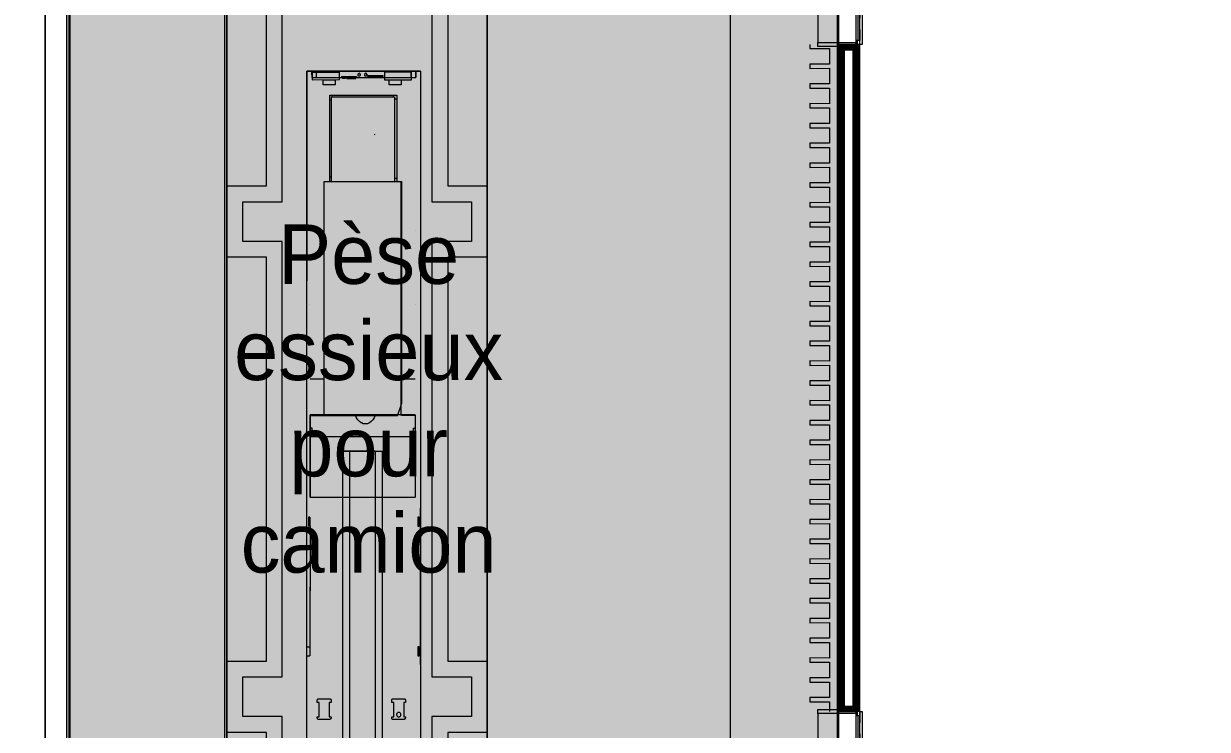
# Model space of a CAD drawing. Header units: millimetres. Extents: x -284281 to 1648660, y -821378 to -151356.
# Drawn here: x 152579 to 167533, y -254826 to -245916 of the extents above; entities that cross this region are included whole.
import ezdxf

# ---------------------------------------------------------------- set-up
doc = ezdxf.new("R2010")
doc.units = ezdxf.units.MM
doc.header["$MEASUREMENT"] = 0
doc.set_wipeout_variables(frame=1)
doc.linetypes.add('Traits', pattern=[282.222223, 141.111112, -141.111112])
doc.linetypes.add('Wipeout_Contour', pattern=[1000, 0, -1000])
for name, color, linetype in [('Cars', 7, 'Continuous'), ('Divers - Dessin général', 7, 'Continuous'), ('Fenêtres ARCHICAD', 7, 'Continuous'), ('Hachure', 7, 'Continuous'), ('Nouveau_0', 7, 'Continuous'), ('Nouveau_buyer', 7, 'Continuous'), ('Sols_ Dalles', 7, 'Continuous'), ('TopoAlt', 7, 'Continuous')]:
    doc.layers.add(name, color=color, linetype=linetype)
doc.styles.add('STYLE_GENERE_1', font='AGENCYR.TTF')
pattern_1 = [(45, (0, 175), (-55.68466, 55.68466), [0, -52.5, 0, -78.75]), (110, (175, 175), (74.000794, 26.934086), [0, -38.5, 0, -66.5])]
pattern_2 = [(45, (0, 0), (-7.0710678, 7.0710678), [])]

# ---------------------------------------------------------------- blocks, each defined once
blk = doc.blocks.new('Dalle_11_1', base_point=(155146, -242190))
at = {"layer": 'Sols_ Dalles', "linetype": 'Continuous', "lineweight": 0, "true_color": 0x3b3937}
blk.add_hatch(color=250, dxfattribs=at).paths.add_polyline_path([(155146, -242190), (155146, -243090), (155146, -247965), (155146, -248865), (155146, -253965), (155146, -254865), (155146, -259740), (155146, -260640), (158436, -260640), (158436, -259740), (158436, -254865), (158436, -253965), (158436, -248865), (158436, -247965), (158436, -243090), (158436, -242190)])
at = {"layer": 'Sols_ Dalles', "color": 250, "linetype": 'Continuous', "lineweight": 5, "true_color": 0x1f1f1f, "flags": 128}
blk.add_lwpolyline([(155146, -242190), (158436, -242190), (158436, -243090), (158436, -247965), (158436, -248865), (158436, -253965), (158436, -254865), (158436, -259740), (158436, -260640), (155146, -260640), (155146, -259740), (155146, -254865), (155146, -253965), (155146, -248865), (155146, -247965), (155146, -243090)], close=True, dxfattribs=at)
blk = doc.blocks.new('Dalle_15_1', base_point=(153176, -163719))
at = {"linetype": 'Continuous', "lineweight": 0, "true_color": 0x90b349}
blk.add_hatch(color=55, dxfattribs=at).paths.add_polyline_path([(153176, -163719), (153156, -271725), (155117, -271706), (155135, -165720), (251905, -165737), (251887, -265587), (253887, -265588), (253906, -163738)])
at = {"color": 7, "linetype": 'Continuous', "lineweight": 5, "flags": 128}
blk.add_lwpolyline([(153176, -163719), (153156, -271725), (155117, -271706), (155135, -165720), (251905, -165737), (251887, -265587), (253887, -265588), (253906, -163738)], close=True, dxfattribs=at)
blk = doc.blocks.new('Mur_52_1', base_point=(152856, -272028))
at = {"layer": 'TopoAlt', "color": 211, "linetype": 'Continuous', "lineweight": 5, "true_color": 0xfe55ff, "flags": 128}
for points in [[(152836, -163438), (152856, -272028)], [(153156, -271725), (153136, -163738)]]:
    blk.add_lwpolyline(points, dxfattribs=at)
blk = doc.blocks.new('Fenêtre 25_2')
at = {"layer": 'Fenêtres ARCHICAD', "color": 7, "linetype": 'Continuous', "lineweight": 5}
for p, q in [((-775, 480), (-825, 480)), ((-825, 480), (-825, 230)), ((-775, 480), (775, 480)), ((-775, 230), (-775, 480)), ((825, 480), (775, 480)), ((775, 480), (775, 230)), ((825, 230), (825, 480)), ((-825, 230), (-775, 230)), ((-825, 230), (-800, 230)), ((-825, 230), (-800, 230)), ((-775, 230), (-800, 230)), ((-800, 230), (-800, 0)), ((-800, 215), (-800, 230)), ((-800, 215), (-800, 230)), ((-800, 145), (-800, 215)), ((-800, 145), (-800, 215)), ((-800, 145), (-800, 215)), ((-800, 145), (-800, 215)), ((-775, 0), (-775, 230)), ((800, 230), (775, 230)), ((775, 230), (775, 0)), ((775, 230), (825, 230)), ((800, 0), (800, 230)), ((800, 215), (800, 230)), ((800, 215), (800, 230)), ((800, 230), (825, 230)), ((800, 230), (825, 230)), ((800, 145), (800, 215)), ((800, 145), (800, 215)), ((800, 145), (800, 215)), ((800, 145), (800, 215)), ((-800, 0), (-775, 0)), ((775, 0), (800, 0)), ((-800, -20), (800, -20)), ((-800, -50), (-800, -83)), ((-800, -83), (800, -83)), ((800, -83), (800, -50))]:
    blk.add_line(p, q, dxfattribs=at)
at = {"layer": 'Fenêtres ARCHICAD', "color": 7, "linetype": 'Traits', "lineweight": 5}
blk.add_line((-800, -50), (800, -50), dxfattribs=at)
at = {"color": 254, "linetype": 'Wipeout_Contour', "lineweight": 0, "ltscale": 3003.33026}
blk.add_wipeout([(-750, 0), (-750, -50), (750, -50), (750, 0)], dxfattribs=at).dxf.layer = 'Fenêtres ARCHICAD'
at = {"layer": 'Fenêtres ARCHICAD', "color": 7, "linetype": 'Continuous', "lineweight": 5}
for p, q in [((-800, 35), (-800, 145)), ((-800, 35), (-800, 145)), ((-800, 35), (-800, 145)), ((-800, 35), (-800, 145)), ((-800, 0), (-800, 35)), ((-800, 0), (-800, 35)), ((-800, 0), (-750, 0)), ((-800, -35), (-800, 0)), ((-800, -35), (-800, 0)), ((-750, 0), (-750, -50)), ((-750, 0), (750, 0)), ((750, -50), (750, 0)), ((750, 0), (800, 0)), ((800, 35), (800, 145)), ((800, 35), (800, 145)), ((800, 35), (800, 145)), ((800, 35), (800, 145)), ((800, 0), (800, 35)), ((800, 0), (800, 35)), ((800, -35), (800, 0)), ((800, -35), (800, 0)), ((-800, -50), (-800, -35)), ((-800, -50), (-800, -35)), ((-750, -50), (-800, -50)), ((-750, -25), (750, -25)), ((750, -50), (-750, -50)), ((800, -50), (750, -50)), ((800, -50), (800, -35)), ((800, -50), (800, -35))]:
    blk.add_line(p, q, dxfattribs=at)
blk = doc.blocks.new('Mur_85_1', base_point=(162861, -259411))
at = {"color": 254, "linetype": 'Wipeout_Contour', "lineweight": 0, "ltscale": 1194832.227549565}
blk.add_wipeout([(162861, -254603), (162876, -254603), (162876, -246178), (162861, -246178)], dxfattribs=at)
at = {"linetype": 'Continuous', "lineweight": 5, "true_color": 0x5f5f5f}
h = blk.add_hatch(dxfattribs=at)
h.set_pattern_fill('ENDUIT_0001', color=251, style=0, pattern_type=2)
h.set_pattern_definition(pattern_1)
h.paths.add_polyline_path([(162861, -254603), (162876, -254603), (162876, -246178), (162861, -246178)])
at = {"color": 254, "linetype": 'Wipeout_Contour', "lineweight": 0, "ltscale": 1194924.362952535}
blk.add_wipeout([(162876, -246178), (162876, -254603), (162946, -254533), (162946, -246248)], dxfattribs=at)
at = {"linetype": 'Continuous', "lineweight": 5, "true_color": 0x5f5f5f}
h = blk.add_hatch(dxfattribs=at)
h.set_pattern_fill('BRIQUES_TERRE_CUITE__INT_97', color=251, style=0, pattern_type=2)
h.set_pattern_definition(pattern_2)
h.paths.add_polyline_path([(162876, -246178), (162876, -254603), (162946, -254533), (162946, -246248)])
at = {"color": 254, "linetype": 'Wipeout_Contour', "lineweight": 0, "ltscale": 1195120.176657741}
blk.add_wipeout([(162946, -246248), (162946, -254533), (163056, -254533), (163056, -246248)], dxfattribs=at)
at = {"color": 254, "linetype": 'Wipeout_Contour', "lineweight": 0, "ltscale": 1195410.594654702}
blk.add_wipeout([(163126, -254603), (163141, -254603), (163141, -246178), (163126, -246178)], dxfattribs=at)
at = {"linetype": 'Continuous', "lineweight": 5, "true_color": 0x5f5f5f}
h = blk.add_hatch(dxfattribs=at)
h.set_pattern_fill('ENDUIT_0001', color=251, style=0, pattern_type=2)
h.set_pattern_definition(pattern_1)
h.paths.add_polyline_path([(163126, -254603), (163141, -254603), (163141, -246178), (163126, -246178)])
at = {"color": 254, "linetype": 'Wipeout_Contour', "lineweight": 0, "ltscale": 1195317.799165167}
blk.add_wipeout([(163126, -246178), (163056, -246178), (163056, -254603), (163126, -254603)], dxfattribs=at)
at = {"linetype": 'Continuous', "lineweight": 5, "true_color": 0x5f5f5f}
h = blk.add_hatch(dxfattribs=at)
h.set_pattern_fill('BRIQUES_TERRE_CUITE__INT_97', color=251, style=0, pattern_type=2)
h.set_pattern_definition(pattern_2)
h.paths.add_polyline_path([(163126, -246178), (163056, -246178), (163056, -254603), (163126, -254603)])
at = {"color": 7, "linetype": 'Continuous', "lineweight": 5, "flags": 128}
blk.add_lwpolyline([(163141, -254603), (163141, -246178)], dxfattribs=at)
at = {"color": 254, "linetype": 'Wipeout_Contour', "lineweight": 0, "ltscale": 1181078.236289363}
blk.add_wipeout([(162946, -246248), (163056, -246248), (163056, -246178), (162876, -246178)], dxfattribs=at)
at = {"color": 254, "linetype": 'Wipeout_Contour', "lineweight": 0, "ltscale": 1209086.475242516}
blk.add_wipeout([(162946, -254533), (162876, -254603), (163056, -254603), (163056, -254533)], dxfattribs=at)
at = {"linetype": 'Continuous', "lineweight": 5, "true_color": 0x5f5f5f}
h = blk.add_hatch(dxfattribs=at)
h.set_pattern_fill('BRIQUES_TERRE_CUITE__INT_97', color=251, style=0, pattern_type=2)
h.set_pattern_definition(pattern_2)
h.paths.add_polyline_path([(162946, -246248), (163056, -246248), (163056, -246178), (162876, -246178)])
h = blk.add_hatch(dxfattribs=at)
h.set_pattern_fill('BRIQUES_TERRE_CUITE__INT_97', color=251, style=0, pattern_type=2)
h.set_pattern_definition(pattern_2)
h.paths.add_polyline_path([(162946, -254533), (162876, -254603), (163056, -254603), (163056, -254533)])
at = {"color": 7, "linetype": 'Continuous', "lineweight": 5}
for p, q in [((162861, -246178), (162861, -246203)), ((162876, -246178), (162861, -246178)), ((162876, -246178), (162876, -254603)), ((162946, -246178), (162876, -246178)), ((162946, -246178), (162876, -246178)), ((163056, -246178), (162946, -246178)), ((163056, -246178), (162946, -246178)), ((162946, -246248), (162946, -254533)), ((162946, -246248), (163056, -246248)), ((163091, -246178), (163056, -246178)), ((163056, -246248), (163056, -254533)), ((163126, -246178), (163091, -246178)), ((163126, -254603), (163126, -246178)), ((163141, -246178), (163126, -246178)), ((162861, -254578), (162861, -254603)), ((162876, -254603), (162861, -254603)), ((162946, -254603), (162876, -254603)), ((162946, -254603), (162876, -254603)), ((162946, -254533), (163056, -254533)), ((163056, -254603), (162946, -254603)), ((163056, -254603), (162946, -254603)), ((163091, -254603), (163056, -254603)), ((163126, -254603), (163091, -254603)), ((163141, -254603), (163126, -254603))]:
    blk.add_line(p, q, dxfattribs=at)
at = {"color": 7, "linetype": 'Continuous', "lineweight": 5, "flags": 128}
blk.add_lwpolyline([(162861, -246178), (162861, -254603)], dxfattribs=at)
at = {"layer": 'Fenêtres ARCHICAD', "color": 7, "linetype": 'Continuous', "lineweight": 5, "xscale": -1, "zscale": 1000, "rotation": 90}
for p in [(163091, -245378), (163091, -255403)]:
    blk.add_blockref('Fenêtre 25_2', p, dxfattribs=at)
blk = doc.blocks.new('tir daf01_2')
at = {"layer": 'Cars', "color": 7, "linetype": 'Continuous', "lineweight": 13}
for p, q in [((4786, 1487), (2138, 1487)), ((12591, 1487), (2138, 1487)), ((5097, 1487), (5097, 1488)), ((5097, 1488), (7072, 1488)), ((5210, 1471), (5324, 1471)), ((5210, 1453), (5210, 1471)), ((5324, 1453), (5210, 1453)), ((5324, 1471), (5324, 1453)), ((6845, 1453), (6845, 1471)), ((6845, 1471), (6959, 1471)), ((6959, 1453), (6845, 1453)), ((6959, 1471), (6959, 1453)), ((7072, 1488), (7072, 1487)), ((7214, 1008), (7214, 1420)), ((7980, 1420), (7214, 1420)), ((7214, 1420), (7214, 1420)), ((7980, 93), (7980, 1420)), ((8029, 1420), (7980, 1420)), ((8253, 1420), (8029, 1420)), ((8083, 1395), (8029, 1395)), ((8083, 1395), (8083, 1420)), ((8245, 1420), (8245, 1252)), ((8253, 1420), (8253, 1252)), ((8705, 1276), (8705, 1420)), ((8705, 1420), (8705, 1420)), ((8705, 1420), (8705, 1420)), ((9644, 1425), (9644, 1425)), ((9644, 1425), (9644, 1425)), ((10576, 1420), (10576, 1420)), ((10576, 1420), (10576, 1420)), ((12483, 1031), (12481, 1375)), ((12481, 1375), (12577, 1375)), ((12513, 1427), (12591, 1427)), ((12577, 1427), (12513, 1427)), ((12513, 1379), (12513, 1368)), ((12513, 1368), (12591, 1368)), ((12577, 1375), (12578, 1041)), ((12577, 1367), (12577, 1375)), ((12577, 1367), (12581, 1367)), ((12581, 1352), (12577, 1352)), ((12581, 1352), (12581, 1367)), ((12591, 1481), (12591, 1487)), ((12591, 1487), (12591, 53)), ((12591, 1456), (12591, 1466)), ((12591, 1368), (12591, 1427)), ((12591, 1427), (12591, 1427)), ((12591, 171), (12591, 1368)), ((4405, 1280), (4404, 1277)), ((4404, 1277), (4404, 1182)), ((4407, 1285), (4405, 1282)), ((4405, 1282), (4405, 1280)), ((4408, 1287), (4407, 1285)), ((4410, 1290), (4408, 1287)), ((4412, 1292), (4410, 1290)), ((4415, 1293), (4412, 1292)), ((4418, 1295), (4415, 1293)), ((4421, 1296), (4418, 1295)), ((4425, 1297), (4421, 1296)), ((4428, 1298), (4425, 1297)), ((4432, 1298), (4428, 1298)), ((4439, 1298), (4432, 1298)), ((4435, 1219), (4434, 1213)), ((4434, 1213), (4435, 1206)), ((4439, 1225), (4435, 1219)), ((4435, 1219), (4435, 1217)), ((4435, 1206), (4439, 1201)), ((4439, 1225), (4438, 1223)), ((4439, 1275), (4439, 1298)), ((4621, 1275), (4439, 1275)), ((4444, 1229), (4439, 1225)), ((4439, 1201), (4444, 1196)), ((4439, 1201), (4440, 1200)), ((4444, 1229), (4443, 1228)), ((4450, 1233), (4444, 1229)), ((4450, 1233), (4449, 1232)), ((4458, 1236), (4450, 1233)), ((4458, 1236), (4456, 1235)), ((4466, 1236), (4458, 1236)), ((4474, 1236), (4466, 1236)), ((4474, 1236), (4473, 1236)), ((4482, 1233), (4474, 1236)), ((4482, 1233), (4480, 1234)), ((4489, 1229), (4482, 1233)), ((4489, 1229), (4487, 1230)), ((4494, 1225), (4489, 1229)), ((4489, 1196), (4494, 1201)), ((4489, 1196), (4490, 1197)), ((4494, 1225), (4493, 1226)), ((4497, 1219), (4494, 1225)), ((4494, 1201), (4497, 1206)), ((4494, 1201), (4494, 1202)), ((4497, 1219), (4496, 1220)), ((4498, 1213), (4497, 1219)), ((4497, 1206), (4498, 1213)), ((4644, 1298), (4621, 1298)), ((4621, 1298), (4621, 1275)), ((4647, 1298), (4644, 1298)), ((4650, 1297), (4647, 1298)), ((4653, 1296), (4650, 1297)), ((4655, 1295), (4653, 1296)), ((4658, 1294), (4655, 1295)), ((4660, 1293), (4658, 1294)), ((4662, 1291), (4660, 1293)), ((4664, 1289), (4662, 1291)), ((4665, 1287), (4664, 1289)), ((4666, 1285), (4665, 1287)), ((4667, 1283), (4666, 1285)), ((4667, 1280), (4667, 1283)), ((4667, 1205), (4667, 1280)), ((4667, 1140), (4667, 1205)), ((8245, 1243), (8253, 1243)), ((8245, 1197), (8253, 1200)), ((8245, 916), (8245, 1197)), ((8253, 1252), (8253, 1252)), ((8253, 1252), (8253, 1243)), ((8253, 1243), (8253, 1200)), ((8253, 1200), (8375, 1243)), ((8253, 1243), (8375, 1243)), ((8253, 1200), (8253, 270)), ((8375, 1243), (8400, 1252)), ((8375, 1243), (8705, 1243)), ((8400, 1252), (8705, 1252)), ((8705, 1252), (11197, 1252)), ((8705, 1243), (11197, 1243)), ((9165, 1243), (9165, 1252)), ((9179, 1243), (9179, 1252)), ((9184, 1252), (9184, 1243)), ((10090, 1243), (10090, 1252)), ((10104, 1243), (10104, 1252)), ((10116, 1252), (10116, 1243)), ((11023, 1243), (11023, 1252)), ((11036, 1243), (11036, 1252)), ((11036, 1243), (11036, 1252)), ((11197, 1243), (11197, 1252)), ((11197, 1187), (11197, 1243)), ((12417, 1242), (12417, 1091)), ((12483, 1242), (12417, 1242)), ((12483, 1091), (12483, 1242)), ((12582, 1343), (12577, 1343)), ((12577, 1343), (12577, 1343)), ((12577, 1265), (12583, 1265)), ((12583, 1245), (12577, 1245)), ((12583, 1265), (12582, 1343)), ((12584, 1167), (12583, 1245)), ((4404, 1182), (4404, 1139)), ((4404, 1139), (4405, 1137)), ((4405, 1137), (4405, 1135)), ((4405, 1135), (4406, 1133)), ((4406, 1133), (4407, 1131)), ((4407, 1131), (4409, 1129)), ((4409, 1129), (4411, 1128)), ((4411, 1128), (4413, 1126)), ((4413, 1126), (4415, 1125)), ((4415, 1125), (4418, 1124)), ((4418, 1124), (4420, 1123)), ((4420, 1123), (4423, 1123)), ((4423, 1123), (4426, 1123)), ((4426, 1123), (4439, 1123)), ((4439, 1123), (4439, 1148)), ((4439, 1148), (4621, 1148)), ((4444, 1196), (4450, 1192)), ((4444, 1196), (4445, 1195)), ((4450, 1192), (4458, 1190)), ((4450, 1192), (4452, 1191)), ((4458, 1190), (4466, 1189)), ((4466, 1189), (4474, 1190)), ((4474, 1190), (4482, 1192)), ((4482, 1192), (4489, 1196)), ((4482, 1192), (4483, 1193)), ((4621, 1148), (4621, 1148)), ((4621, 1148), (4621, 1123)), ((4621, 1123), (4644, 1123)), ((4644, 1123), (4647, 1123)), ((4647, 1123), (4650, 1123)), ((4650, 1123), (4653, 1124)), ((4653, 1124), (4655, 1125)), ((4655, 1125), (4658, 1126)), ((4658, 1126), (4660, 1128)), ((4660, 1128), (4662, 1130)), ((4662, 1130), (4664, 1131)), ((4664, 1131), (4665, 1134)), ((4665, 1134), (4666, 1136)), ((4666, 1136), (4667, 1138)), ((4667, 1138), (4667, 1140)), ((11197, 1174), (11197, 1187)), ((12288, 1187), (11197, 1187)), ((11197, 1160), (11197, 1174)), ((11197, 363), (11197, 1160)), ((12268, 1160), (11197, 1160)), ((11242, 1160), (11242, 1187)), ((12243, 1160), (12243, 1187)), ((12268, 363), (12268, 1160)), ((12288, 1141), (12268, 1141)), ((12288, 340), (12288, 1187)), ((12417, 1091), (12483, 1091)), ((12578, 1167), (12584, 1167)), ((12583, 1144), (12578, 1144)), ((12578, 1066), (12584, 1066)), ((12583, 1056), (12578, 1056)), ((12584, 1066), (12583, 1144)), ((12583, 1041), (12583, 1056)), ((2342, 1008), (6314, 1008)), ((6314, 915), (2342, 915)), ((6314, 1008), (6845, 1008)), ((6845, 915), (6314, 915)), ((6845, 1008), (7214, 1008)), ((7214, 915), (6845, 915)), ((7214, 915), (7214, 1008)), ((7214, 1008), (7794, 1008)), ((7214, 595), (7214, 915)), ((7794, 915), (7214, 915)), ((7791, 595), (7794, 915)), ((7794, 915), (7791, 500)), ((7794, 915), (7794, 1008)), ((8215, 903), (8188, 886)), ((8245, 916), (8215, 903)), ((8245, 664), (8245, 916)), ((11793, 909), (11787, 901)), ((12578, 1031), (12483, 1031)), ((12513, 1034), (12513, 939)), ((12513, 944), (12513, 827)), ((12527, 939), (12513, 939)), ((12514, 999), (12514, 957)), ((12514, 999), (12527, 999)), ((12514, 957), (12527, 957)), ((12527, 818), (12527, 1010)), ((12536, 1010), (12527, 1010)), ((12536, 818), (12536, 1010)), ((12583, 1041), (12578, 1041)), ((12578, 1041), (12578, 1031)), ((8140, 816), (8137, 790)), ((8137, 790), (8140, 764)), ((8150, 842), (8140, 816)), ((8140, 764), (8150, 740)), ((8166, 865), (8150, 842)), ((8174, 873), (8166, 865)), ((8188, 886), (8174, 873)), ((12513, 827), (12527, 827)), ((12527, 818), (12536, 818)), ((12528, 799), (12529, 799)), ((12528, 795), (12528, 796)), ((12528, 792), (12528, 792)), ((12530, 802), (12531, 803)), ((12530, 788), (12530, 789)), ((12533, 785), (12532, 786)), ((12533, 805), (12534, 805)), ((12537, 783), (12536, 784)), ((12537, 807), (12538, 807)), ((12541, 782), (12540, 782)), ((12541, 808), (12542, 808)), ((12546, 781), (12545, 781)), ((12546, 809), (12547, 809)), ((12551, 782), (12550, 782)), ((12551, 808), (12552, 808)), ((12555, 783), (12554, 783)), ((12555, 807), (12556, 806)), ((12559, 785), (12558, 785)), ((12559, 805), (12559, 804)), ((12562, 788), (12561, 788)), ((12562, 802), (12562, 801)), ((12564, 792), (12563, 791)), ((12564, 799), (12564, 798)), ((12564, 795), (12564, 794)), ((8150, 740), (8150, 739)), ((8150, 739), (8166, 715)), ((8166, 715), (8188, 695)), ((8188, 695), (8215, 677)), ((8215, 677), (8245, 664)), ((8245, 270), (8245, 664)), ((12500, 557), (12500, 669)), ((12500, 669), (12513, 669)), ((12522, 679), (12513, 679)), ((12513, 666), (12513, 487)), ((12522, 487), (12522, 679)), ((12528, 715), (12529, 716)), ((12528, 711), (12528, 712)), ((12528, 708), (12528, 709)), ((12530, 718), (12531, 719)), ((12530, 705), (12530, 705)), ((12533, 702), (12532, 702)), ((12533, 721), (12534, 722)), ((12537, 700), (12536, 700)), ((12537, 723), (12538, 724)), ((12541, 698), (12540, 699)), ((12541, 725), (12542, 725)), ((12546, 698), (12545, 698)), ((12546, 725), (12547, 725)), ((12551, 698), (12550, 698)), ((12551, 725), (12552, 724)), ((12555, 700), (12554, 699)), ((12555, 723), (12556, 723)), ((12559, 702), (12558, 701)), ((12559, 721), (12559, 720)), ((12562, 705), (12561, 704)), ((12562, 718), (12562, 717)), ((12564, 708), (12563, 707)), ((12564, 715), (12564, 714)), ((12564, 711), (12564, 711)), ((2342, 595), (6314, 595)), ((6314, 500), (2342, 500)), ((6314, 595), (6845, 595)), ((6845, 500), (6314, 500)), ((6845, 595), (7214, 595)), ((7214, 500), (6845, 500)), ((7214, 500), (7214, 595)), ((7214, 595), (7791, 595)), ((7214, 93), (7214, 500)), ((7791, 500), (7214, 500)), ((7791, 500), (7791, 595)), ((12483, 118), (12484, 462)), ((12484, 462), (12580, 462)), ((12500, 557), (12513, 557)), ((12501, 498), (12501, 539)), ((12501, 539), (12513, 539)), ((12501, 498), (12513, 498)), ((12522, 487), (12513, 487)), ((12578, 126), (12580, 462)), ((12585, 452), (12580, 452)), ((12585, 437), (12585, 452)), ((4405, 340), (4404, 338)), ((4404, 338), (4404, 199)), ((4407, 345), (4405, 343)), ((4405, 343), (4405, 340)), ((4408, 348), (4407, 345)), ((4410, 350), (4408, 348)), ((4412, 352), (4410, 350)), ((4415, 354), (4412, 352)), ((4418, 355), (4415, 354)), ((4421, 357), (4418, 355)), ((4425, 358), (4421, 357)), ((4428, 358), (4425, 358)), ((4432, 358), (4428, 358)), ((4439, 358), (4428, 358)), ((4439, 358), (4432, 358)), ((4439, 335), (4439, 358)), ((4621, 335), (4439, 335)), ((4647, 358), (4621, 358)), ((4621, 358), (4621, 335)), ((4644, 358), (4621, 358)), ((4647, 358), (4644, 358)), ((4650, 358), (4647, 358)), ((4653, 357), (4650, 358)), ((4655, 356), (4653, 357)), ((4658, 355), (4655, 356)), ((4660, 353), (4658, 355)), ((4662, 351), (4660, 353)), ((4664, 350), (4662, 351)), ((4665, 348), (4664, 350)), ((4666, 345), (4665, 348)), ((4667, 343), (4666, 345)), ((4667, 341), (4667, 343)), ((4667, 201), (4667, 341)), ((11197, 340), (11197, 363)), ((11197, 363), (12268, 363)), ((11197, 340), (12288, 340)), ((11197, 270), (11197, 340)), ((11258, 363), (11258, 340)), ((12226, 340), (12226, 363)), ((12268, 373), (12288, 373)), ((12483, 410), (12417, 410)), ((12417, 410), (12417, 259)), ((12483, 259), (12483, 410)), ((12585, 349), (12579, 349)), ((12585, 326), (12579, 326)), ((12580, 437), (12585, 437)), ((12585, 427), (12580, 427)), ((12585, 349), (12585, 427)), ((12585, 248), (12585, 326)), ((4404, 199), (4405, 197)), ((4405, 197), (4405, 195)), ((4405, 195), (4406, 193)), ((4406, 193), (4407, 191)), ((4407, 191), (4409, 190)), ((4409, 190), (4411, 188)), ((4411, 188), (4413, 187)), ((4413, 187), (4415, 185)), ((4415, 185), (4418, 185)), ((4418, 185), (4420, 184)), ((4420, 184), (4423, 183)), ((4423, 183), (4439, 183)), ((4423, 183), (4426, 183)), ((4426, 183), (4439, 183)), ((4439, 208), (4621, 208)), ((4439, 183), (4439, 208)), ((4621, 208), (4621, 183)), ((4621, 183), (4647, 183)), ((4621, 183), (4644, 183)), ((4644, 183), (4647, 183)), ((4647, 183), (4650, 184)), ((4650, 184), (4653, 185)), ((4653, 185), (4655, 186)), ((4655, 186), (4658, 187)), ((4658, 187), (4660, 188)), ((4660, 188), (4662, 190)), ((4662, 190), (4664, 192)), ((4664, 192), (4665, 194)), ((4665, 194), (4666, 196)), ((4666, 196), (4667, 198)), ((4667, 198), (4667, 201)), ((8245, 93), (8245, 270)), ((8245, 270), (8253, 270)), ((8253, 270), (8253, 93)), ((8253, 270), (8705, 270)), ((8705, 270), (11197, 270)), ((8705, 93), (8705, 270)), ((8705, 270), (8705, 270)), ((8705, 270), (8705, 270)), ((12417, 259), (12483, 259)), ((12513, 158), (12513, 171)), ((12513, 160), (12513, 171)), ((12513, 171), (12591, 171)), ((12513, 137), (12513, 158)), ((12584, 150), (12578, 150)), ((12578, 150), (12578, 150)), ((12585, 248), (12579, 248)), ((12584, 228), (12579, 228)), ((12584, 150), (12584, 228)), ((12591, 113), (12591, 171)), ((2138, 53), (12591, 53)), ((6845, 93), (5210, 87)), ((5210, 53), (5210, 87)), ((5324, 87), (5210, 87)), ((6845, 93), (5324, 87)), ((5324, 53), (5324, 87)), ((6845, 87), (6845, 70)), ((6959, 87), (6845, 87)), ((6959, 70), (6845, 70)), ((6959, 87), (6959, 70)), ((7980, 93), (7214, 93)), ((7214, 93), (7980, 93)), ((7214, 93), (7214, 93)), ((8029, 93), (7980, 93)), ((7980, 93), (8253, 93)), ((8029, 118), (8083, 118)), ((8253, 93), (8029, 93)), ((8083, 118), (8083, 93)), ((8253, 93), (8253, 93)), ((8705, 93), (8705, 93)), ((8705, 93), (8705, 93)), ((9644, 88), (9644, 88)), ((9644, 88), (9644, 88)), ((12591, 53), (9943, 53)), ((10576, 93), (10576, 93)), ((10576, 93), (10576, 93)), ((12578, 118), (12483, 118)), ((12545, 113), (12591, 113)), ((12582, 141), (12578, 141)), ((12578, 118), (12578, 126)), ((12582, 126), (12578, 126)), ((12582, 126), (12582, 141))]:
    blk.add_line(p, q, dxfattribs=at)
at = {"layer": 'Cars', "color": 7, "linetype": 'Continuous', "lineweight": 5}
for p, q in [((4786, 1487), (2138, 1487)), ((12591, 1487), (4786, 1487)), ((12513, 1379), (12513, 1427)), ((12513, 1427), (12513, 1427)), ((12513, 1427), (12577, 1427)), ((12513, 1034), (12513, 1379)), ((12577, 1427), (12591, 1427)), ((12591, 1481), (12591, 1487)), ((12591, 1466), (12591, 1481)), ((12591, 1456), (12591, 1466)), ((12591, 1427), (12591, 1456)), ((12513, 944), (12513, 1034)), ((12513, 821), (12513, 944)), ((12513, 666), (12513, 821)), ((12529, 799), (12528, 799)), ((12528, 799), (12528, 796)), ((12528, 796), (12528, 795)), ((12528, 795), (12528, 792)), ((12528, 792), (12528, 792)), ((12528, 792), (12530, 789)), ((12530, 802), (12529, 799)), ((12531, 803), (12530, 802)), ((12530, 789), (12530, 788)), ((12530, 788), (12532, 786)), ((12533, 805), (12531, 803)), ((12532, 786), (12533, 785)), ((12534, 805), (12533, 805)), ((12533, 785), (12536, 784)), ((12537, 807), (12534, 805)), ((12536, 784), (12537, 783)), ((12538, 807), (12537, 807)), ((12537, 783), (12540, 782)), ((12541, 808), (12538, 807)), ((12540, 782), (12541, 782)), ((12542, 808), (12541, 808)), ((12541, 782), (12545, 781)), ((12546, 809), (12542, 808)), ((12545, 781), (12546, 781)), ((12547, 809), (12546, 809)), ((12546, 781), (12550, 782)), ((12551, 808), (12547, 809)), ((12550, 782), (12551, 782)), ((12552, 808), (12551, 808)), ((12551, 782), (12554, 783)), ((12555, 807), (12552, 808)), ((12554, 783), (12555, 783)), ((12556, 806), (12555, 807)), ((12555, 783), (12558, 785)), ((12559, 805), (12556, 806)), ((12558, 785), (12559, 785)), ((12559, 804), (12559, 805)), ((12562, 802), (12559, 804)), ((12559, 785), (12561, 788)), ((12561, 788), (12562, 788)), ((12562, 801), (12562, 802)), ((12564, 799), (12562, 801)), ((12562, 788), (12563, 791)), ((12563, 791), (12564, 792)), ((12564, 798), (12564, 799)), ((12564, 795), (12564, 798)), ((12564, 794), (12564, 795)), ((12564, 792), (12564, 794)), ((12513, 407), (12513, 666)), ((12529, 716), (12528, 715)), ((12528, 715), (12528, 712)), ((12528, 712), (12528, 711)), ((12528, 711), (12528, 709)), ((12528, 709), (12528, 708)), ((12528, 708), (12530, 705)), ((12530, 718), (12529, 716)), ((12531, 719), (12530, 718)), ((12530, 705), (12530, 705)), ((12530, 705), (12532, 702)), ((12533, 721), (12531, 719)), ((12532, 702), (12533, 702)), ((12534, 722), (12533, 721)), ((12533, 702), (12536, 700)), ((12537, 723), (12534, 722)), ((12536, 700), (12537, 700)), ((12538, 724), (12537, 723)), ((12537, 700), (12540, 699)), ((12541, 725), (12538, 724)), ((12540, 699), (12541, 698)), ((12542, 725), (12541, 725)), ((12541, 698), (12545, 698)), ((12546, 725), (12542, 725)), ((12545, 698), (12546, 698)), ((12547, 725), (12546, 725)), ((12546, 698), (12550, 698)), ((12551, 725), (12547, 725)), ((12550, 698), (12551, 698)), ((12552, 724), (12551, 725)), ((12551, 698), (12554, 699)), ((12555, 723), (12552, 724)), ((12554, 699), (12555, 700)), ((12556, 723), (12555, 723)), ((12555, 700), (12558, 701)), ((12559, 721), (12556, 723)), ((12558, 701), (12559, 702)), ((12559, 720), (12559, 721)), ((12562, 718), (12559, 720)), ((12559, 702), (12561, 704)), ((12561, 704), (12562, 705)), ((12562, 717), (12562, 718)), ((12564, 715), (12562, 717)), ((12562, 705), (12563, 707)), ((12563, 707), (12564, 708)), ((12564, 714), (12564, 715)), ((12564, 711), (12564, 714)), ((12564, 708), (12564, 711)), ((12564, 711), (12564, 711)), ((12513, 160), (12513, 407)), ((12513, 158), (12513, 160)), ((12513, 137), (12513, 158)), ((2138, 53), (9943, 53)), ((9943, 53), (12591, 53)), ((12513, 113), (12513, 137)), ((12545, 113), (12513, 113)), ((12591, 113), (12545, 113)), ((12591, 104), (12591, 113)), ((12591, 74), (12591, 104)), ((12591, 69), (12591, 74)), ((12591, 53), (12591, 69))]:
    blk.add_line(p, q, dxfattribs=at)
blk = doc.blocks.new('Tôle profilée 25_49')
at = {"color": 7, "linetype": 'Continuous', "lineweight": 5}
for p, q in [((-250, 8425), (-250, 8400)), ((-250, 8400), (-250, 8372.5)), ((-250, 8372.5), (0, 8373.5)), ((0, 8373.5), (0, 8176.5)), ((-250, 8177.5), (-250, 8150)), ((0, 8176.5), (-250, 8177.5)), ((-250, 8150), (-250, 8122.5)), ((-250, 8122.5), (0, 8123.5)), ((0, 8123.5), (0, 7926.5)), ((-250, 7927.5), (-250, 7900)), ((0, 7926.5), (-250, 7927.5)), ((-250, 7900), (-250, 7872.5)), ((-250, 7872.5), (0, 7873.5)), ((0, 7873.5), (0, 7676.5)), ((-250, 7677.5), (-250, 7650)), ((0, 7676.5), (-250, 7677.5)), ((-250, 7650), (-250, 7622.5)), ((-250, 7622.5), (0, 7623.5)), ((0, 7623.5), (0, 7426.5)), ((-250, 7427.5), (-250, 7400)), ((0, 7426.5), (-250, 7427.5)), ((-250, 7400), (-250, 7372.5)), ((-250, 7372.5), (0, 7373.5)), ((0, 7373.5), (0, 7176.5)), ((-250, 7177.5), (-250, 7150)), ((0, 7176.5), (-250, 7177.5)), ((-250, 7150), (-250, 7122.5)), ((-250, 7122.5), (0, 7123.5)), ((0, 7123.5), (0, 6926.5)), ((-250, 6927.5), (-250, 6900)), ((0, 6926.5), (-250, 6927.5)), ((-250, 6900), (-250, 6872.5)), ((-250, 6872.5), (0, 6873.5)), ((0, 6873.5), (0, 6676.5)), ((-250, 6677.5), (-250, 6650)), ((0, 6676.5), (-250, 6677.5)), ((-250, 6650), (-250, 6622.5)), ((-250, 6622.5), (0, 6623.5)), ((0, 6623.5), (0, 6426.5)), ((-250, 6427.5), (-250, 6400)), ((0, 6426.5), (-250, 6427.5)), ((-250, 6400), (-250, 6372.5)), ((-250, 6372.5), (0, 6373.5)), ((0, 6373.5), (0, 6176.5)), ((-250, 6177.5), (-250, 6150)), ((0, 6176.5), (-250, 6177.5)), ((-250, 6150), (-250, 6122.5)), ((-250, 6122.5), (0, 6123.5)), ((0, 6123.5), (0, 5926.5)), ((-250, 5927.5), (-250, 5900)), ((0, 5926.5), (-250, 5927.5)), ((-250, 5900), (-250, 5872.5)), ((-250, 5872.5), (0, 5873.5)), ((0, 5873.5), (0, 5676.5)), ((-250, 5677.5), (-250, 5650)), ((0, 5676.5), (-250, 5677.5)), ((-250, 5650), (-250, 5622.5)), ((-250, 5622.5), (0, 5623.5)), ((0, 5623.5), (0, 5426.5)), ((-250, 5427.5), (-250, 5400)), ((0, 5426.5), (-250, 5427.5)), ((-250, 5400), (-250, 5372.5)), ((-250, 5372.5), (0, 5373.5)), ((0, 5373.5), (0, 5176.5)), ((-250, 5177.5), (-250, 5150)), ((0, 5176.5), (-250, 5177.5)), ((-250, 5150), (-250, 5122.5)), ((-250, 5122.5), (0, 5123.5)), ((0, 5123.5), (0, 4926.5)), ((-250, 4927.5), (-250, 4900)), ((0, 4926.5), (-250, 4927.5)), ((-250, 4900), (-250, 4872.5)), ((-250, 4872.5), (0, 4873.5)), ((0, 4873.5), (0, 4676.5)), ((-250, 4677.5), (-250, 4650)), ((0, 4676.5), (-250, 4677.5)), ((-250, 4650), (-250, 4622.5)), ((-250, 4622.5), (0, 4623.5)), ((0, 4623.5), (0, 4426.5)), ((-250, 4427.5), (-250, 4400)), ((0, 4426.5), (-250, 4427.5)), ((-250, 4400), (-250, 4372.5)), ((-250, 4372.5), (0, 4373.5)), ((0, 4373.5), (0, 4176.5)), ((-250, 4177.5), (-250, 4150)), ((0, 4176.5), (-250, 4177.5)), ((-250, 4150), (-250, 4122.5)), ((-250, 4122.5), (0, 4123.5)), ((0, 4123.5), (0, 3926.5)), ((-250, 3927.5), (-250, 3900)), ((0, 3926.5), (-250, 3927.5)), ((-250, 3900), (-250, 3872.5)), ((-250, 3872.5), (0, 3873.5)), ((0, 3873.5), (0, 3676.5)), ((-250, 3677.5), (-250, 3650)), ((0, 3676.5), (-250, 3677.5)), ((-250, 3650), (-250, 3622.5)), ((-250, 3622.5), (0, 3623.5)), ((0, 3623.5), (0, 3426.5)), ((-250, 3427.5), (-250, 3400)), ((0, 3426.5), (-250, 3427.5)), ((-250, 3400), (-250, 3372.5)), ((-250, 3372.5), (0, 3373.5)), ((0, 3373.5), (0, 3176.5)), ((-250, 3177.5), (-250, 3150)), ((0, 3176.5), (-250, 3177.5)), ((-250, 3150), (-250, 3122.5)), ((-250, 3122.5), (0, 3123.5)), ((0, 3123.5), (0, 2926.5)), ((-250, 2927.5), (-250, 2900)), ((0, 2926.5), (-250, 2927.5)), ((-250, 2900), (-250, 2872.5)), ((-250, 2872.5), (0, 2873.5)), ((0, 2873.5), (0, 2676.5)), ((-250, 2677.5), (-250, 2650)), ((0, 2676.5), (-250, 2677.5)), ((-250, 2650), (-250, 2622.5)), ((-250, 2622.5), (0, 2623.5)), ((0, 2623.5), (0, 2426.5)), ((-250, 2427.5), (-250, 2400)), ((0, 2426.5), (-250, 2427.5)), ((-250, 2400), (-250, 2372.5)), ((-250, 2372.5), (0, 2373.5)), ((0, 2373.5), (0, 2176.5)), ((-250, 2177.5), (-250, 2150)), ((0, 2176.5), (-250, 2177.5)), ((-250, 2150), (-250, 2122.5)), ((-250, 2122.5), (0, 2123.5)), ((0, 2123.5), (0, 1926.5)), ((-250, 1927.5), (-250, 1900)), ((0, 1926.5), (-250, 1927.5)), ((-250, 1900), (-250, 1872.5)), ((-250, 1872.5), (0, 1873.5)), ((0, 1873.5), (0, 1676.5)), ((-250, 1677.5), (-250, 1650)), ((0, 1676.5), (-250, 1677.5)), ((-250, 1650), (-250, 1622.5)), ((-250, 1622.5), (0, 1623.5)), ((0, 1623.5), (0, 1426.5)), ((-250, 1427.5), (-250, 1400)), ((0, 1426.5), (-250, 1427.5)), ((-250, 1400), (-250, 1372.5)), ((-250, 1372.5), (0, 1373.5)), ((0, 1373.5), (0, 1176.5)), ((-250, 1177.5), (-250, 1150)), ((0, 1176.5), (-250, 1177.5)), ((-250, 1150), (-250, 1122.5)), ((-250, 1122.5), (0, 1123.5)), ((0, 1123.5), (0, 926.5)), ((-250, 927.5), (-250, 900)), ((0, 926.5), (-250, 927.5)), ((-250, 900), (-250, 872.5)), ((-250, 872.5), (0, 873.5)), ((0, 873.5), (0, 676.5)), ((-250, 677.5), (-250, 650)), ((0, 676.5), (-250, 677.5)), ((-250, 650), (-250, 622.5)), ((-250, 622.5), (0, 623.5)), ((0, 623.5), (0, 426.5)), ((-250, 427.5), (-250, 400)), ((0, 426.5), (-250, 427.5)), ((-250, 400), (-250, 372.5)), ((-250, 372.5), (0, 373.5)), ((0, 373.5), (0, 176.5)), ((-250, 177.5), (-250, 150)), ((0, 176.5), (-250, 177.5)), ((-250, 150), (-250, 122.5)), ((-250, 122.5), (0, 123.5)), ((0, 123.5), (0, 0))]:
    blk.add_line(p, q, dxfattribs=at)

msp = doc.modelspace()

# ---------------------------------------------------------------- hatches: boundary and pattern name
at = {"linetype": 'Continuous', "lineweight": 0, "true_color": 0x6f6f6f}
h = msp.add_hatch(color=8, dxfattribs=at)
h.paths.add_polyline_path([(141848.4421, -295062.57111), (269220.82107, -293826.86817), (269220.82107, -270902.73426), (268763.04853, -270902.73426), (254213.59981, -271040.57524), (254213.59981, -163437.63526), (153156.19977, -163437.63526), (153156.19977, -271040.57524), (153182.9625, -271040.57014), (153183.14559, -272000.51417, -0.4094273642), (149183.68145, -275935.04226), (141848.4421, -275935.04226)])
h.paths.add_polyline_path([(158435.58359, -260639.95299), (155145.58359, -260639.95299), (155145.58359, -248364.9528), (155145.58359, -243089.97435), (155145.58359, -242189.97435), (158435.58359, -242189.97435)], flags=0)
h.paths.add_polyline_path([(161503.43335, -171995.57011), (161503.43335, -193810.57122), (161503.43335, -230015.57011), (161503.43335, -260810.57129), (196775.04197, -260810.57129), (196775.04197, -222495.57011), (186955.54197, -222495.57011), (186955.54197, -218295.57011), (196754.55038, -218295.57011), (196754.55038, -208495.57004), (196754.55038, -204495.57011), (193355.54197, -204495.57011), (193355.54197, -195161.53481), (195576.03357, -195161.53481), (195576.03357, -189810.57129), (217850.06795, -189810.57129), (217850.06795, -262266.88531), (245610.04479, -262266.88531), (245610.04479, -253395.57129), (245626.03357, -253395.57129), (246426.03357, -253395.57129), (247826.03357, -253395.57129), (247826.03357, -248005.57129), (247826.03357, -246605.57129), (245626.03357, -246605.57129), (245610.04479, -246605.57129), (245610.04479, -171995.57011), (212806.27958, -171995.57011)], flags=0)
h.paths.add_polyline_path([(162737.04244, -269433.91257, -0.0903186603), (162858.77258, -268727.62319, -0.2014487277), (163912.63869, -267592.73981, -0.1042114453), (164718.00561, -267415.05524), (165317.97869, -267409.37112, -0.1040446075), (166125.35422, -267571.24421, -0.2382554567), (167284.25653, -268953.31764, -0.0551886218), (167336.83602, -269390.33428), (167338.93075, -269611.43843), (167351.04633, -270890.26697), (167092.5827, -271892.76052, -0.2679491924), (165370.08316, -272909.1243), (164770.11009, -272914.80843, -0.1937174639), (163379.25202, -272370.18517, -0.0705687558), (163028.66346, -271931.26196, -0.1316524976), (162751.25276, -270933.84526)], flags=0)
h.paths.add_polyline_path([(175327.75206, -275599.00212, -0.4157910988), (173316.98603, -273599.0311), (173316.98603, -273452.05237), (173330.48786, -267377.82411, -0.3805567013), (175316.98603, -265609.82626), (175394.71409, -265609.82626), (175394.71409, -270609.82626), (190394.71409, -270609.82626), (190394.71409, -265609.82626), (195356.19118, -265609.82626, -0.4142135624), (196856.19118, -267109.82626), (196856.19118, -273660.69924, -0.3455016121), (195137.28541, -275433.43196)], flags=0)
h.paths.add_polyline_path([(205510.09252, -271504.08297, -0.1344739343), (205230.94767, -270484.93746), (205230.94767, -268984.93746, -0.4142135624), (207230.94767, -266984.93746), (207830.94767, -266984.93746, -0.4142135624), (209830.94767, -268984.93746), (209830.94767, -270484.93746, -0.1288203455), (209574.03043, -271465.58136, -0.2709362909), (207830.94767, -272484.93746), (207230.94767, -272484.93746, -0.2649799965)], flags=0)
h.paths.add_polyline_path([(217862.68721, -273329.32486), (217869.94938, -267730.33623, -0.0985615086), (218100.71805, -266943.72092), (218117.68082, -266951.54513, -0.2588490016), (219955.479, -265605.82722), (219953.14148, -265587.29374), (220637.56856, -265587.29374), (220637.56856, -265687.29374), (220637.56856, -270687.29374), (250537.56856, -270687.29374), (250537.56856, -265687.29374), (252208.00356, -265687.29374), (254186.29382, -265687.29374), (254186.29382, -267687.29374), (254186.29382, -271062.25464, 0.001345761), (254186.3228, -271073.02067), (254197.20856, -273095.23292, -0.4142135624), (252208.00356, -275105.96997), (243484.53401, -275105.96997, -0.0051889555), (243431.43827, -275116.10287), (235447.992, -275196.19066), (220071.01237, -275253.23979, -0.3865533313), (217873.0891, -273475.38502, -0.0251892193)], flags=0)
at = {"linetype": 'Continuous', "lineweight": 0, "true_color": 0x90b349}
msp.add_hatch(color=55, dxfattribs=at).paths.add_polyline_path([(153135.73629, -163719.4882), (153116.29773, -271660.98042), (155116.2977, -271661.34059), (155135.37608, -165719.84833), (251905.26212, -165737.27506), (251887.35693, -265587.29374), (253887.35689, -265587.6539), (253905.62225, -163737.63526)])
at = {"layer": 'Sols_ Dalles', "linetype": 'Continuous', "lineweight": 0, "true_color": 0x2e271c}
msp.add_hatch(color=250, dxfattribs=at).paths.add_polyline_path([(161503.43335, -171995.57011), (161503.43335, -230015.57011), (161503.43335, -260810.57129), (196775.04197, -260810.57129), (196775.04197, -260795.57129), (196775.04197, -258649.98223), (196775.04197, -258010.55782), (196775.04197, -222495.57011), (186955.54197, -222495.57011), (186955.54197, -218295.57011), (196754.55038, -218295.57011), (196754.55038, -204495.57011), (193355.54197, -204495.57011), (193355.54197, -195161.53481), (195576.03357, -195161.53481), (195576.03357, -189810.57129), (217805.54197, -189810.57129), (217805.54197, -253395.57011), (217805.54197, -253415.57129), (219205.54197, -253415.57129), (219205.54197, -253395.57011), (219205.54197, -188410.57129), (191955.54197, -188410.57129), (191955.54197, -190035.07573), (194140.4759, -190023.06089), (194160.9675, -193749.51998), (191976.03357, -193761.53481), (191955.54197, -200380.57011), (191955.54197, -205895.57011), (195354.55038, -205895.57011), (195354.55038, -216895.57011), (185555.54197, -216895.57011), (185555.54197, -223895.57011), (195354.55038, -223895.57011), (195354.55038, -258649.98223), (195354.55038, -259410.57129), (163990.22193, -259410.57129), (162860.68142, -259410.57129), (162860.68142, -231415.57011), (162860.68142, -173395.57011), (244226.03357, -173395.57011), (244226.03357, -248005.57129), (245626.03357, -248005.57129), (246426.03357, -248005.57129), (246426.03357, -251817.03038), (245610.04479, -251817.03038), (244211.03357, -251817.03038), (244211.03357, -253395.57129), (246426.03357, -253395.57129), (247826.03357, -253395.57129), (247826.03357, -248005.57129), (247826.03357, -246605.57129), (245626.03357, -246605.57129), (245626.03357, -171995.57011)])

# ---------------------------------------------------------------- linework, layer by layer
at = {"color": 9, "linetype": 'Continuous', "lineweight": 5}
msp.add_lwpolyline([(149183.68145, -275935.04226), (141848.4421, -275935.04226), (141848.4421, -295062.57111), (269220.82107, -293826.86817), (269220.82107, -270902.73426), (268763.04853, -270902.73426), (254213.59981, -271040.57524), (254213.59981, -163437.63526), (153163.039, -163437.63526), (153163.039, -271040.57524), (153156.19977, -271040.57524), (153156.38287, -272000.51928), (153183.14559, -272000.51417, -0.4094273642)], format="xyb", close=True, dxfattribs=at)
at = {"color": 7, "linetype": 'Continuous', "lineweight": 5}
msp.add_lwpolyline([(153135.73629, -163719.4882), (153116.29773, -271660.98042), (155116.2977, -271661.34059), (155135.37608, -165719.84833), (251905.26212, -165737.27506), (251887.35693, -265587.29374), (253887.35689, -265587.6539), (253905.62225, -163737.63526)], close=True, dxfattribs=at)
at = {"color": 9, "linetype": 'Continuous', "lineweight": 5}
msp.add_lwpolyline([(158435.58359, -260639.95299), (158435.58359, -242189.97435), (155145.58359, -242189.97435), (155145.58359, -243089.97435), (155145.58359, -248364.9528), (155145.58359, -260639.95299)], close=True, dxfattribs=at)
at = {"layer": 'Nouveau_buyer', "color": 7, "linetype": 'Continuous', "lineweight": 5}
for points in [[(155845.58359, -259939.95299), (155845.58359, -254664.9528), (155345.58359, -254664.9528), (155345.58359, -254164.9528), (155845.58359, -254164.9528), (155845.58359, -248664.9528), (155345.58359, -248664.9528), (155345.58359, -248164.9528), (155845.58359, -248164.9528), (155845.58359, -242889.97435)], [(155845.58359, -259939.95299), (155845.58359, -254664.9528), (155345.58359, -254664.9528), (155345.58359, -254164.9528), (155845.58359, -254164.9528), (155845.58359, -248664.9528), (155345.58359, -248664.9528), (155345.58359, -248164.9528), (155845.58359, -248164.9528), (155845.58359, -242889.97435)], [(157735.58359, -242889.97435), (157735.58359, -248164.9528), (158235.58359, -248164.9528), (158235.58359, -248664.9528), (157735.58359, -248664.9528), (157735.58359, -254164.9528), (158235.58359, -254164.9528), (158235.58359, -254664.9528), (157735.58359, -254664.9528), (157735.58359, -259939.95299)], [(157735.58359, -242889.97435), (157735.58359, -248164.9528), (158235.58359, -248164.9528), (158235.58359, -248664.9528), (157735.58359, -248664.9528), (157735.58359, -254164.9528), (158235.58359, -254164.9528), (158235.58359, -254664.9528), (157735.58359, -254664.9528), (157735.58359, -259939.95299)], [(157935.58359, -243089.97435), (157935.58359, -247964.9528), (158435.58359, -247964.9528), (158435.58359, -248864.9528), (157935.58359, -248864.9528), (157935.58359, -253964.9528), (158435.58359, -253964.9528), (158435.58359, -254864.9528), (157935.58359, -254864.9528), (157935.58359, -259739.95299), (158435.58359, -259739.95299), (158435.58359, -260639.95299), (155145.58359, -260639.95299), (155145.58359, -259739.95299), (155645.58359, -259739.95299), (155645.58359, -254864.9528), (155145.58359, -254864.9528), (155145.58359, -253964.9528), (155645.58359, -253964.9528), (155645.58359, -248864.9528), (155145.58359, -248864.9528), (155145.58359, -247964.9528), (155645.58359, -247964.9528), (155645.58359, -243089.97435)], [(157935.58359, -243089.97435), (157935.58359, -247964.9528), (158435.58359, -247964.9528), (158435.58359, -248864.9528), (157935.58359, -248864.9528), (157935.58359, -253964.9528), (158435.58359, -253964.9528), (158435.58359, -254864.9528), (157935.58359, -254864.9528), (157935.58359, -259739.95299), (158435.58359, -259739.95299), (158435.58359, -260639.95299), (155145.58359, -260639.95299), (155145.58359, -259739.95299), (155645.58359, -259739.95299), (155645.58359, -254864.9528), (155145.58359, -254864.9528), (155145.58359, -253964.9528), (155645.58359, -253964.9528), (155645.58359, -248864.9528), (155145.58359, -248864.9528), (155145.58359, -247964.9528), (155645.58359, -247964.9528), (155645.58359, -243089.97435)]]:
    msp.add_lwpolyline(points, dxfattribs=at)
at = {"layer": 'Sols_ Dalles', "color": 250, "linetype": 'Continuous', "lineweight": 5, "true_color": 0x1f1f1f}
for points in [[(161503.43335, -230015.57011), (161503.43335, -260810.57129), (196775.04197, -260810.57129), (196775.04197, -260795.57129), (196775.04197, -258649.98223), (196775.04197, -258010.55782), (196775.04197, -222495.57011)], [(195354.55038, -223895.57011), (195354.55038, -258649.98223), (195354.55038, -259410.57129), (163990.22193, -259410.57129), (162860.68142, -259410.57129), (162860.68142, -231415.57011)]]:
    msp.add_lwpolyline(points, dxfattribs=at)
at = {"layer": 'TopoAlt', "color": 211, "linetype": 'Continuous', "lineweight": 5, "true_color": 0xfe55ff}
msp.add_lwpolyline([(152835.67579, -163437.63526), (152856.37024, -271934.33653)], dxfattribs=at)

# ---------------------------------------------------------------- block references
at = {"color": 7, "linetype": 'Continuous', "lineweight": 5}
msp.add_blockref('Dalle_15_1', (153175.74676, -163719.4954), dxfattribs=at)
at = {"layer": 'Cars', "color": 7, "linetype": 'Continuous', "lineweight": 20, "xscale": -1, "zscale": 1000, "rotation": 270}
msp.add_blockref('tir daf01_2', (156105.22984, -259106.45935), dxfattribs=at)
at = {"layer": 'Sols_ Dalles', "color": 250, "linetype": 'Continuous', "lineweight": 5, "true_color": 0x1f1f1f}
msp.add_blockref('Dalle_11_1', (155145.58359, -242189.97435), dxfattribs=at)
at = {"layer": 'TopoAlt', "color": 211, "lineweight": 5, "true_color": 0xfe55ff}
msp.add_blockref('Mur_52_1', (152856.38803, -272027.63374), dxfattribs=at)

# ---------------------------------------------------------------- texts
at = {"layer": 'Hachure', "color": 250, "linetype": 'Continuous', "lineweight": 5, "true_color": 0x1f1f1f, "insert": (156937.44, -250654.50937), "char_height": 750, "width": 4427.3714606, "attachment_point": 5, "line_spacing_factor": 0.972106, "style": 'STYLE_GENERE_1'}
msp.add_mtext('\\A1;{\\pqc;\\fAgency FB|b0|i0|c0|p34;Pèse essieux pour camion }', dxfattribs=at)

# ---------------------------------------------------------------- next in the draw order: block references
at = {"color": 7, "lineweight": 5}
msp.add_blockref('Mur_85_1', (162860.68142, -259410.57129), dxfattribs=at)

# ---------------------------------------------------------------- next in the draw order: linework, layer by layer
at = {"layer": 'Divers - Dessin général', "color": 14, "linetype": 'Continuous', "lineweight": 5, "true_color": 0x990000}
msp.add_lwpolyline([(254205.67628, -163437.63526), (254186.29382, -271067.6377), (152856.38803, -272027.63374), (152839.018, -197317.63509), (152835.67579, -163437.63526)], close=True, dxfattribs=at)
at = {"layer": 'Nouveau_0', "color": 7, "linetype": 'Continuous', "lineweight": 5}
msp.add_lwpolyline([(195376.03357, -231395.57011), (195376.03357, -259395.57011), (162876.03357, -259395.57011), (162876.03357, -231395.57011)], close=True, dxfattribs=at)
at = {"layer": 'TopoAlt', "color": 7, "linetype": 'Continuous', "lineweight": 5, "flags": 128}
msp.add_lwpolyline([(152835.67579, -163437.63526), (152835.73301, -163737.63526), (152856.37024, -271934.33653), (153156.37023, -271934.27931), (153135.73302, -163737.63526), (253905.62225, -163737.63526), (253886.34755, -270769.24799), (253886.29353, -271069.25262), (254186.29382, -271067.63769), (254205.62226, -163737.63526), (254205.67628, -163437.63526), (253905.67628, -163437.63526), (153135.6758, -163437.63526)], close=True, dxfattribs=at)

# ---------------------------------------------------------------- next in the draw order: block references
at = {"color": 7, "linetype": 'Continuous', "lineweight": 5, "zscale": 1000}
msp.add_blockref('Tôle profilée 25_49', (162760.68142, -254602.55622), dxfattribs=at)

doc.saveas('drawing.dxf')
